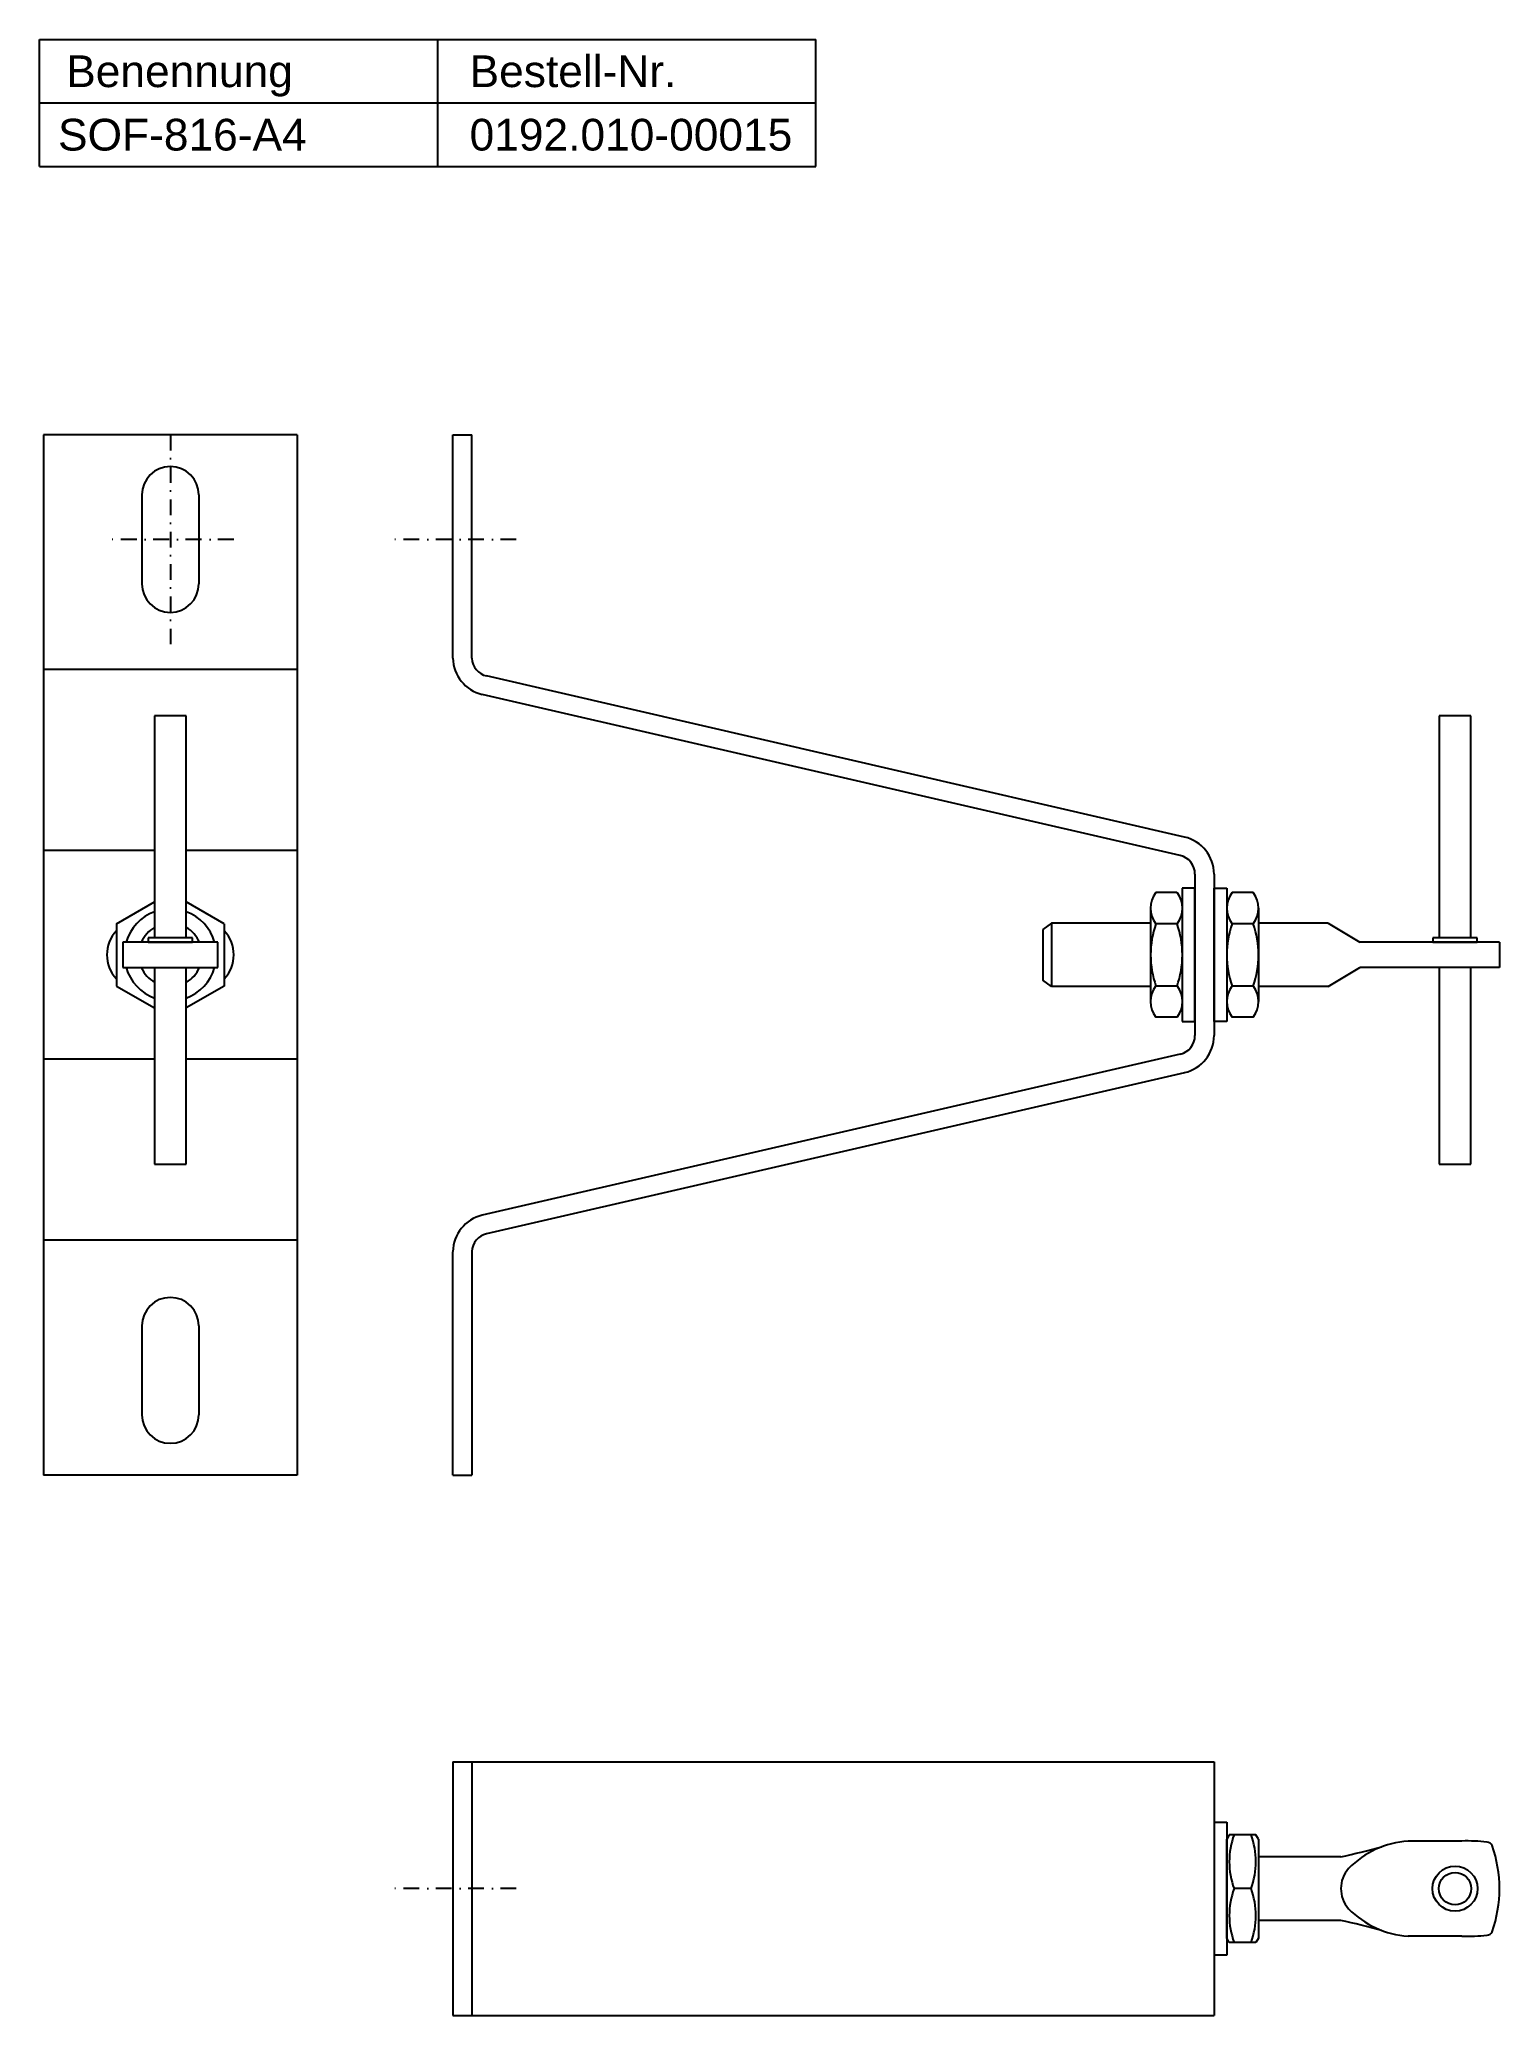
# Model space of a CAD drawing. Header units: millimetres. Extents: x 1747 to 1978, y -52 to 259.
import ezdxf

# ---------------------------------------------------------------- set-up
doc = ezdxf.new("R2010")
doc.units = ezdxf.units.MM
doc.header["$LTSCALE"] = 10
doc.linetypes.add('STRICHPUNKT2', pattern=[0.5, 0.25, -0.125, 0, -0.125])
doc.layers.add('HALFEN', color=2, linetype='Continuous')
doc.styles.add('ARIAL50', font='ARIAL.TTF', dxfattribs={"height": 5})

msp = doc.modelspace()

# ---------------------------------------------------------------- linework, layer by layer
at = {"layer": 'HALFEN'}
for p, q in [((1747.35, 259.37), (1869.74, 259.37)), ((1747.35, 239.37), (1747.35, 259.37)), ((1810.15, 239.37), (1810.15, 259.37)), ((1869.74, 239.37), (1869.74, 259.37)), ((1747.35, 249.37), (1869.74, 249.37)), ((1810.15, 249.37), (1869.74, 249.37)), ((1810.15, 249.37), (1869.74, 249.37)), ((1747.35, 239.37), (1869.74, 239.37)), ((1810.15, 239.37), (1869.74, 239.37)), ((1810.15, 239.37), (1869.74, 239.37)), ((1810.15, 239.37), (1869.74, 239.37)), ((1787.98, 197.07), (1747.98, 197.07)), ((1747.98, 197.07), (1747.98, 33.07)), ((1787.98, 197.07), (1787.98, 33.07)), ((1812.51, 161.86), (1812.51, 197.07)), ((1812.51, 197.07), (1815.51, 197.07)), ((1815.52, 161.84), (1815.51, 197.07)), ((1763.48, 187.57), (1763.48, 173.57)), ((1772.48, 187.57), (1772.48, 173.57)), ((1927.86, 133.64), (1817.84, 159.04)), ((1927.19, 130.72), (1817.16, 156.12)), ((1770.48, 152.77), (1765.48, 152.77)), ((1765.48, 152.77), (1765.48, 117.77)), ((1770.48, 117.77), (1770.48, 152.77)), ((1973.01, 152.77), (1968.01, 152.77)), ((1968.01, 152.77), (1968.01, 117.77)), ((1973.01, 117.77), (1973.01, 152.77)), ((1929.51, 127.8), (1929.51, 102.35)), ((1932.51, 127.8), (1932.51, 102.35)), ((1926.67, 124.89), (1923.36, 124.89)), ((1927.51, 125.57), (1927.51, 104.57)), ((1929.51, 125.57), (1927.51, 125.57)), ((1929.51, 104.57), (1929.51, 125.57)), ((1932.51, 104.57), (1932.51, 125.57)), ((1932.51, 125.57), (1934.51, 125.57)), ((1934.51, 125.57), (1934.51, 104.57)), ((1938.67, 124.89), (1935.36, 124.89)), ((1759.48, 119.98), (1765.48, 123.44)), ((1776.48, 119.98), (1770.48, 123.44)), ((1922.51, 122.43), (1922.51, 107.71)), ((1939.51, 122.43), (1939.51, 107.71)), ((1759.48, 119.98), (1759.48, 110.16)), ((1776.48, 119.98), (1776.48, 110.16)), ((1906.91, 120.07), (1905.51, 119.07)), ((1905.51, 119.07), (1905.51, 111.07)), ((1906.91, 120.07), (1906.91, 110.07)), ((1922.51, 120.07), (1906.91, 120.07)), ((1926.67, 119.98), (1923.36, 119.98)), ((1938.67, 119.98), (1935.36, 119.98)), ((1950.51, 120.07), (1939.51, 120.07)), ((1950.51, 120.07), (1955.51, 117.07)), ((1775.48, 117.07), (1760.48, 117.07)), ((1760.48, 117.07), (1760.48, 113.07)), ((1771.48, 117.77), (1764.48, 117.77)), ((1764.48, 117.77), (1764.48, 117.07)), ((1764.48, 117.07), (1771.48, 117.07)), ((1764.48, 117.07), (1771.48, 117.07)), ((1771.48, 117.07), (1771.48, 117.77)), ((1775.48, 113.07), (1775.48, 117.07)), ((1977.51, 117.07), (1955.51, 117.07)), ((1974.01, 117.77), (1967.01, 117.77)), ((1967.01, 117.77), (1967.01, 117.07)), ((1967.01, 117.07), (1974.01, 117.07)), ((1974.01, 117.07), (1974.01, 117.77)), ((1977.51, 117.07), (1977.51, 113.07)), ((1760.48, 113.07), (1775.48, 113.07)), ((1765.48, 113.07), (1765.48, 82.07)), ((1770.48, 82.07), (1770.48, 113.07)), ((1950.51, 110.07), (1955.51, 113.07)), ((1977.51, 113.07), (1955.51, 113.07)), ((1968.01, 113.07), (1968.01, 82.07)), ((1973.01, 82.07), (1973.01, 113.07)), ((1759.48, 110.16), (1765.48, 106.7)), ((1776.48, 110.16), (1770.48, 106.7)), ((1906.91, 110.07), (1905.51, 111.07)), ((1922.51, 110.07), (1906.91, 110.07)), ((1926.67, 110.16), (1923.36, 110.16)), ((1938.67, 110.16), (1935.36, 110.16)), ((1950.51, 110.07), (1939.51, 110.07)), ((1926.67, 105.25), (1923.36, 105.25)), ((1927.51, 104.57), (1929.51, 104.57)), ((1934.51, 104.57), (1932.51, 104.57)), ((1938.67, 105.25), (1935.36, 105.25)), ((1787.98, 100.48), (1787.98, 100.48)), ((1787.98, 100.48), (1787.98, 100.48)), ((1927.19, 99.42), (1817.16, 74.02)), ((1927.86, 96.5), (1817.84, 71.1)), ((1765.48, 82.07), (1770.48, 82.07)), ((1968.01, 82.07), (1973.01, 82.07)), ((1787.98, 70.09), (1787.98, 70.09)), ((1812.51, 33.07), (1812.51, 68.28)), ((1815.52, 68.3), (1815.51, 33.07)), ((1763.48, 56.57), (1763.48, 42.57)), ((1772.48, 56.57), (1772.48, 42.57)), ((1787.98, 33.07), (1747.98, 33.07)), ((1812.51, 33.07), (1815.51, 33.07)), ((1812.51, -12.13), (1932.51, -12.13)), ((1812.51, -12.13), (1812.51, -52.13)), ((1815.51, -12.13), (1815.51, -52.13)), ((1932.51, -12.13), (1932.51, -52.13)), ((1932.51, -21.63), (1934.51, -21.63)), ((1934.51, -21.63), (1934.51, -42.63)), ((1934.92, -23.63), (1934.51, -24.33)), ((1934.51, -39.93), (1934.51, -24.33)), ((1934.51, -24.76), (1934.51, -39.49)), ((1939.11, -23.63), (1934.92, -23.63)), ((1939.51, -24.33), (1939.11, -23.63)), ((1939.51, -24.33), (1939.51, -39.93)), ((1971.58, -24.63), (1963.11, -24.63)), ((1952.5, -27.13), (1939.51, -27.13)), ((1938.35, -32.13), (1935.68, -32.13)), ((1952.5, -37.13), (1939.51, -37.13)), ((1934.92, -40.63), (1934.51, -39.93)), ((1939.51, -39.93), (1939.11, -40.63)), ((1971.58, -39.63), (1963.11, -39.63)), ((1934.51, -42.63), (1932.51, -42.63)), ((1939.11, -40.63), (1934.92, -40.63)), ((1812.51, -52.13), (1932.51, -52.13))]:
    msp.add_line(p, q, dxfattribs=at)
at = {"layer": 'HALFEN', "color": 1, "linetype": 'STRICHPUNKT2'}
for p, q in [((1767.98, 197.07), (1767.98, 164.07)), ((1777.98, 180.57), (1757.98, 180.57)), ((1822.51, 180.57), (1802.51, 180.57)), ((1822.51, -32.13), (1802.51, -32.13))]:
    msp.add_line(p, q, dxfattribs=at)
at = {"layer": 'HALFEN', "ltscale": 20}
for p, q in [((1787.98, 160.05), (1747.98, 160.05)), ((1765.48, 131.53), (1747.98, 131.53)), ((1787.98, 131.53), (1770.48, 131.53)), ((1765.48, 98.61), (1747.98, 98.61)), ((1787.98, 98.61), (1770.48, 98.61)), ((1787.98, 70.09), (1747.98, 70.09))]:
    msp.add_line(p, q, dxfattribs=at)
at = {"layer": 'HALFEN'}
for radius in [3.55, 2.55]:
    msp.add_circle((1970.51, -32.13), radius, dxfattribs=at)
for centre, radius, start, end in [((1767.98, 187.57), 4.5, 0, 180), ((1767.98, 173.57), 4.5, 180, 0), ((1818.51, 161.97), 6, 181, 257), ((1818.5, 161.94), 2.98, 182.0258, 257.1625), ((1926.51, 127.8), 6, 0, 77), ((1926.51, 127.8), 3, 0, 77), ((1926.51, 122.43), 4, 142.1211, 217.8789), ((1923.52, 122.43), 4, 322.1211, 37.8789), ((1938.51, 122.43), 4, 142.1211, 217.8789), ((1935.52, 122.43), 4, 322.1211, 37.8789), ((1767.98, 115.07), 7.25, 110.1713, 163.9866), ((1767.98, 115.07), 7.25, 16.0134, 69.8287), ((1763.48, 115.07), 5.5, 136.6582, 223.3418), ((1763.48, 115.07), 5.5, 136.6582, 223.3418), ((1767.98, 115.07), 5, 120, 156.4218), ((1767.98, 115.07), 5, 23.5782, 60), ((1772.48, 115.07), 5.5, 316.6582, 43.3418), ((1772.48, 115.07), 5.5, 316.6582, 43.3418), ((1937.24, 115.07), 14.73, 160.5288, 199.4712), ((1912.79, 115.07), 14.73, 340.5288, 19.4712), ((1949.24, 115.07), 14.73, 160.5288, 199.4712), ((1924.79, 115.07), 14.73, 340.5288, 19.4712), ((1767.98, 115.07), 7.25, 196.0134, 249.8287), ((1767.98, 115.07), 5, 203.5782, 240), ((1767.98, 115.07), 7.25, 290.1713, 343.9866), ((1767.98, 115.07), 5, 300, 336.4218), ((1926.51, 107.71), 4, 142.1211, 217.8789), ((1923.52, 107.71), 4, 322.1211, 37.8789), ((1938.51, 107.71), 4, 142.1211, 217.8789), ((1935.52, 107.71), 4, 322.1211, 37.8789), ((1926.51, 102.35), 3, 283, 0), ((1926.51, 102.35), 6, 283, 0), ((1818.51, 68.18), 6, 103, 179), ((1818.5, 68.2), 2.98, 102.8375, 177.9742), ((1767.98, 56.57), 4.5, 0, 180), ((1767.98, 42.57), 4.5, 180, 0), ((1947.17, -27.88), 12.25, 159.7054, 200.2946), ((1926.86, -27.88), 12.25, 339.7054, 20.2946), ((1964.13, -39.15), 14.56, 94.054, 135.5862), ((1972.24, -58), 33.38, 84.2805, 91.1293), ((1975.46, -25.78), 1, 26.8933, 84.2805), ((1910.2, 159.4), 191.26, 282.7768, 284.7602), ((1956.96, -32.13), 20.55, 340.6884, 19.3116), ((1957.22, -32.13), 4.71, 137.7744, 222.2256), ((1947.17, -36.38), 12.25, 159.7054, 200.2946), ((1926.86, -36.38), 12.25, 339.7054, 20.2946), ((1910.2, -223.66), 191.26, 75.2398, 77.2232), ((1964.13, -25.11), 14.56, 224.4138, 265.946), ((1972.24, -6.25), 33.38, 268.8707, 275.7195), ((1975.46, -38.47), 1, 275.7195, 333.1067)]:
    msp.add_arc(centre, radius, start, end, dxfattribs=at)

# ---------------------------------------------------------------- texts
at = {"layer": 'HALFEN', "style": 'ARIAL50'}
for s, p in [('Benennung', (1751.56, 251.87)), ('Bestell-Nr.', (1815.15, 251.87)), ('SOF-816-A4', (1750.27, 241.87)), ('0192.010-00015', (1815.15, 241.87))]:
    msp.add_text(s, height=5, dxfattribs=at).set_placement(p)

doc.saveas('drawing.dxf')
